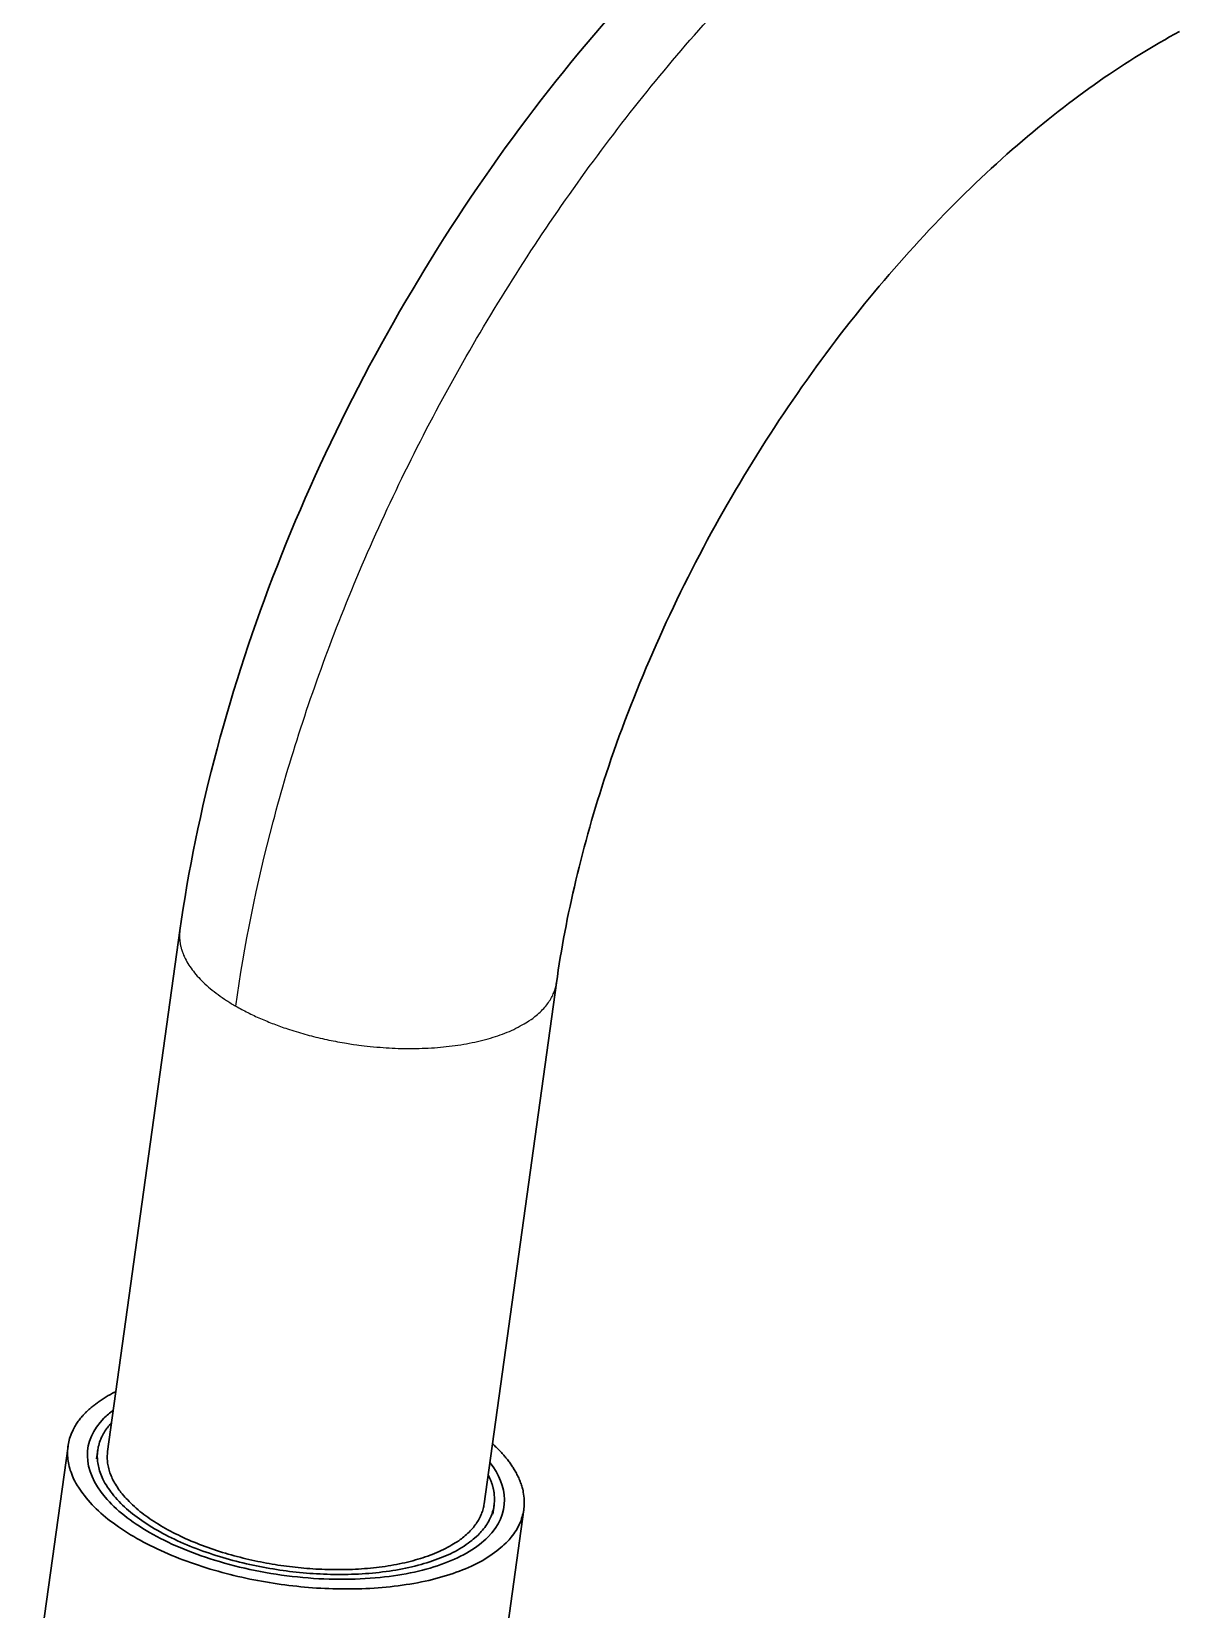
# Model space of a CAD drawing. Header units: millimetres. Extents: x 577 to 7172, y 252 to 2707.
# Drawn here: x 2759.4 to 2816.8, y 2420 to 2498.8 of the extents above; entities that cross this region are included whole.
import ezdxf

# ---------------------------------------------------------------- set-up
doc = ezdxf.new("R2010")
doc.units = ezdxf.units.MM
doc.header["$MEASUREMENT"] = 0
doc.layers.add('외형선(ISO)', color=7, linetype='Continuous', lineweight=30)
doc.layers.add('좁은 외형선(ISO)', color=7, linetype='Continuous', lineweight=25)

msp = doc.modelspace()

# ---------------------------------------------------------------- linework, layer by layer
at = {"layer": '외형선(ISO)'}
for p, q in [((2766.83, 2453.932), (2763.215, 2427.894)), ((2785.649, 2451.32), (2782.035, 2425.281)), ((2759.411, 2415.039), (2761.234, 2428.169)), ((2762.72, 2427.963), (2762.659, 2427.525)), ((2782.53, 2425.213), (2782.469, 2424.775)), ((2782.193, 2411.876), (2784.016, 2425.006))]:
    msp.add_line(p, q, dxfattribs=at)
for centre, radius, start, end in [((2815.185, 2501.839), 3.395, 298.16511, 298.16846), ((2783.59, 2451.606), 2.08, 352.09639, 352.09915)]:
    msp.add_arc(centre, radius, start, end, dxfattribs=at)
for points, knots in [([(2766.83, 2453.932), (2767.656, 2459.886), (2769.33, 2466.12), (2774.041, 2478.152), (2777.126, 2484.108), (2784.224, 2494.928), (2788.311, 2499.945), (2797.393, 2508.874), (2802.567, 2512.784), (2807.818, 2515.595)], [0.000011, 0.000011, 0.000011, 0.000011, 1.982293, 1.982293, 3.944088, 3.944088, 5.874938, 5.874938, 7.97202, 7.97202, 7.97202, 7.97202]), ([(2816.787, 2498.846), (2814.181, 2497.45), (2811.396, 2495.517), (2805.897, 2490.757), (2803.118, 2487.846), (2797.931, 2481.329), (2795.473, 2477.619), (2791.259, 2469.895), (2789.463, 2465.775), (2786.951, 2458.195), (2786.109, 2454.63), (2785.649, 2451.32)], [0, 0, 0, 0, 1.222632, 1.222632, 2.483384, 2.483384, 3.791564, 3.791564, 5.124708, 5.124708, 6.309831, 6.309831, 6.309831, 6.309831]), ([(2780.05, 2422.312), (2779.131, 2421.968), (2776.846, 2421.465), (2772.705, 2421.489), (2768.552, 2422.331), (2765.136, 2423.785), (2762.799, 2425.644), (2761.909, 2427.707), (2762.547, 2429.159), (2763.328, 2429.836), (2763.503, 2429.967)], [0, 0, 0, 0, 3.957978, 8.246472, 12.534967, 16.492945, 20.450923, 24.739417, 29.027912, 30.118922, 30.118922, 30.118922, 30.118922]), ([(2782.322, 2427.355), (2782.79, 2426.74), (2783.313, 2425.404), (2782.513, 2423.586), (2780.969, 2422.656), (2780.05, 2422.312)], [53.864963, 53.864963, 53.864963, 53.864963, 57.725307, 62.013801, 65.971779, 65.971779, 65.971779, 65.971779])]:
    msp.add_open_spline(points, degree=3, knots=knots, dxfattribs=at)
for points, weights, knots in [([(2763.632, 2430.898), (2761.463, 2429.814), (2761.234, 2428.169), (2760.494, 2422.839), (2771.885, 2421.258), (2783.276, 2419.676), (2784.016, 2425.006), (2784.244, 2426.651), (2782.452, 2428.285)], [0.861037910255, 0.886660527701, 1, 0.707106781187, 1, 0.707106781187, 1, 0.886657818592, 0.86103668541], [2.533749, 2.533749, 2.533749, 3.141593, 3.141593, 4.712389, 4.712389, 6.283185, 6.283185, 6.891043, 6.891043, 6.891043]), ([(2763.416, 2429.341), (2762.823, 2428.705), (2762.72, 2427.963), (2762.076, 2423.328), (2771.981, 2421.953), (2781.886, 2420.578), (2782.53, 2425.213), (2782.633, 2425.955), (2782.236, 2426.729)], [0.902016260033, 0.937798407726, 1, 0.707106781187, 1, 0.707106781187, 1, 0.937798407725, 0.902016260033], [5.949596, 5.949596, 5.949596, 6.283185, 6.283185, 7.853982, 7.853982, 9.424778, 9.424778, 9.758367, 9.758367, 9.758367]), ([(2763.215, 2427.894), (2762.604, 2423.491), (2772.014, 2422.185), (2781.423, 2420.878), (2782.035, 2425.281)], [1, 0.707106781187, 1, 0.707106781187, 1], [3.141593, 3.141593, 3.141593, 4.712389, 4.712389, 6.283185, 6.283185, 6.283185])]:
    msp.add_rational_spline(points, weights, degree=2, knots=knots, dxfattribs=at)
at = {"layer": '좁은 외형선(ISO)'}
msp.add_open_spline([(2769.622, 2450.15), (2770.039, 2453.157), (2771.29, 2459.326), (2774.425, 2468.984), (2778.819, 2478.758), (2784.41, 2488.298), (2790.912, 2497.065), (2797.948, 2504.594), (2805.241, 2510.722), (2810.11, 2513.818), (2812.537, 2515.118)], degree=3, knots=[0, 0, 0, 0, 8.659354, 17.318708, 26.571655, 35.824602, 45.077548, 54.330495, 62.989849, 71.649203, 71.649203, 71.649203, 71.649203], dxfattribs=at)
msp.add_rational_spline([(2766.83, 2453.932), (2766.551, 2451.919), (2769.622, 2450.15)], [0.999990635061, 0.84075554476, 0.854671855083], degree=2, dxfattribs=at)
msp.add_rational_spline([(2769.622, 2450.15), (2772.124, 2448.709), (2775.628, 2448.223), (2785.038, 2446.916), (2785.649, 2451.32)], [0.854671855083, 0.866351645643, 1, 0.707106781187, 1], degree=2, knots=[3.995628, 3.995628, 3.995628, 4.712389, 4.712389, 6.283185, 6.283185, 6.283185], dxfattribs=at)

doc.saveas('drawing.dxf')
